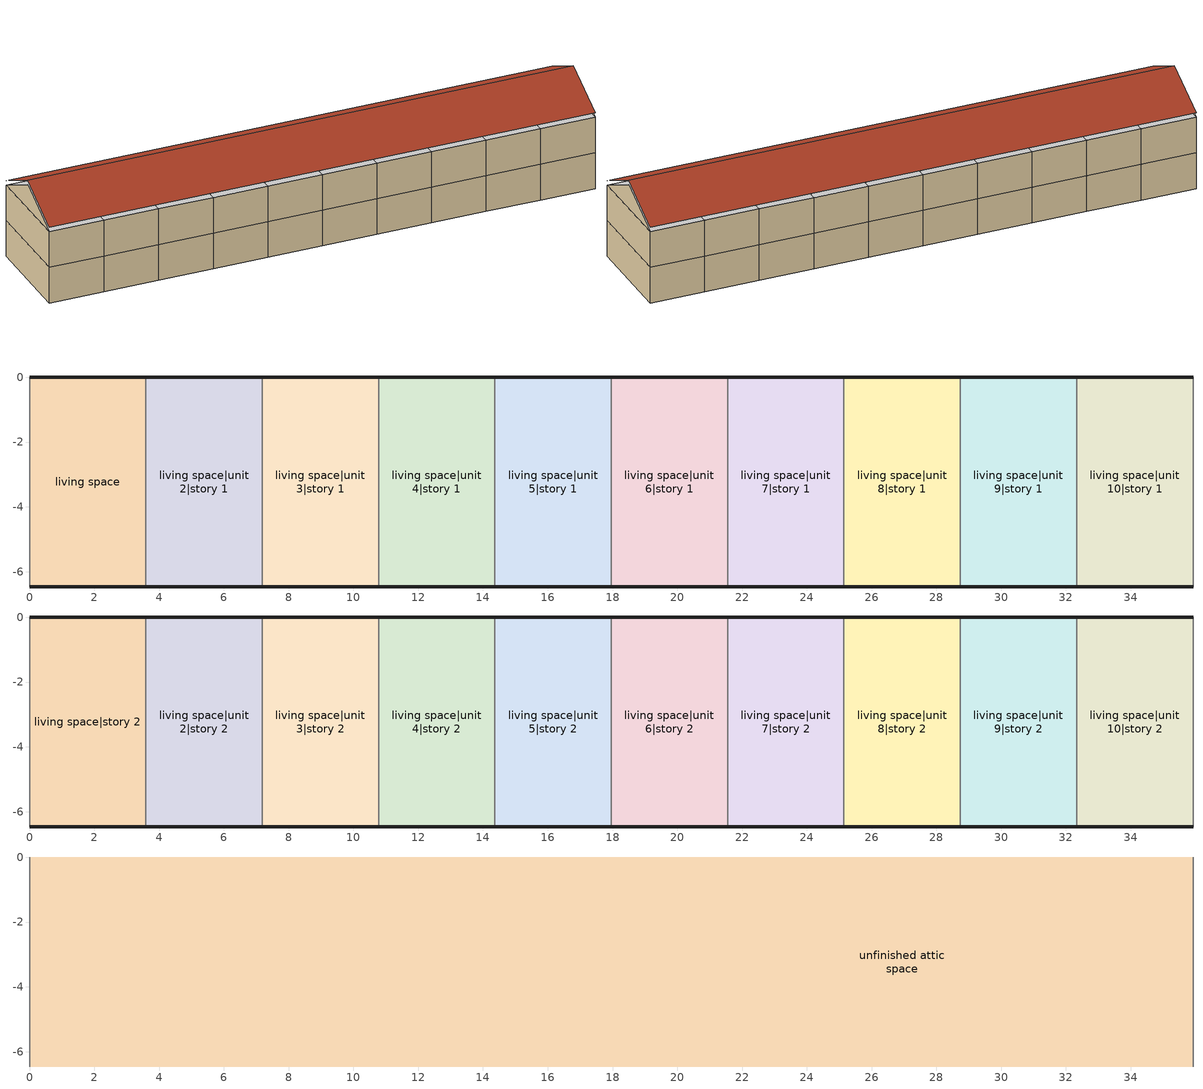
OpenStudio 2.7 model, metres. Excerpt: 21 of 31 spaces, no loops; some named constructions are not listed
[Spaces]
living space
 floor foundation: 0,-6.47 0,0 3.59,0 3.59,-6.47 z0
 wall outside: 3.59,0 0,0 / 0,-6.47 3.59,-6.47 z0:2.44
 wall adiabatic (Adiabatic): 0,0 0,-6.47 z0:2.44
 wall to living space|unit 2|story 1: 3.59,-6.47 3.59,0 z0:2.44
living space|unit 2|story 1
 floor foundation: 3.59,-6.47 3.59,0 7.18,0 7.18,-6.47 z0
 wall outside: 7.18,0 3.59,0 / 3.59,-6.47 7.18,-6.47 z0:2.44
 wall to living space|unit 3|story 1: 7.18,-6.47 7.18,0 z0:2.44
living space|unit 3|story 1
 floor foundation: 7.18,-6.47 7.18,0 10.78,0 10.78,-6.47 z0
 wall outside: 10.78,0 7.18,0 / 7.18,-6.47 10.78,-6.47 z0:2.44
 wall to living space|unit 4|story 1: 10.78,-6.47 10.78,0 z0:2.44
living space|unit 4|story 1
 floor foundation: 10.78,-6.47 10.78,0 14.37,0 14.37,-6.47 z0
 wall outside: 14.37,0 10.78,0 / 10.78,-6.47 14.37,-6.47 z0:2.44
 wall to living space|unit 5|story 1: 14.37,-6.47 14.37,0 z0:2.44
living space|unit 5|story 1
 floor foundation: 14.37,-6.47 14.37,0 17.96,0 17.96,-6.47 z0
 wall outside: 17.96,0 14.37,0 / 14.37,-6.47 17.96,-6.47 z0:2.44
 wall to living space|unit 6|story 1: 17.96,-6.47 17.96,0 z0:2.44
living space|unit 6|story 1
 floor foundation: 17.96,-6.47 17.96,0 21.55,0 21.55,-6.47 z0
 wall outside: 21.55,0 17.96,0 / 17.96,-6.47 21.55,-6.47 z0:2.44
 wall to living space|unit 7|story 1: 21.55,-6.47 21.55,0 z0:2.44
living space|unit 7|story 1
 floor foundation: 21.55,-6.47 21.55,0 25.14,0 25.14,-6.47 z0
 wall outside: 25.14,0 21.55,0 / 21.55,-6.47 25.14,-6.47 z0:2.44
 wall to living space|unit 8|story 1: 25.14,-6.47 25.14,0 z0:2.44
living space|unit 8|story 1
 floor foundation: 25.14,-6.47 25.14,0 28.74,0 28.74,-6.47 z0
 wall outside: 28.74,0 25.14,0 / 25.14,-6.47 28.74,-6.47 z0:2.44
 wall to living space|unit 9|story 1: 28.74,-6.47 28.74,0 z0:2.44
living space|unit 9|story 1
 floor foundation: 28.74,-6.47 28.74,0 32.33,0 32.33,-6.47 z0
 wall outside: 32.33,0 28.74,0 / 28.74,-6.47 32.33,-6.47 z0:2.44
 wall to living space|unit 10|story 1: 32.33,-6.47 32.33,0 z0:2.44
living space|unit 10|story 1
 floor foundation: 32.33,-6.47 32.33,0 35.92,0 35.92,-6.47 z0
 wall outside: 35.92,0 32.33,0 / 32.33,-6.47 35.92,-6.47 z0:2.44
 wall adiabatic (Adiabatic): 35.92,-6.47 35.92,0 z0:2.44
living space|story 2
 floor to living space: 0,-6.47 0,0 3.59,0 3.59,-6.47 z2.44
 wall outside: 3.59,0 0,0 / 0,-6.47 3.59,-6.47 z2.44:4.88
 wall to living space|unit 2|story 2: 3.59,-6.47 3.59,0 z2.44:4.88
 wall adiabatic (Adiabatic): 0,0 0,-6.47 z2.44:4.88
living space|unit 2|story 2
 floor to living space|unit 2|story 1: 3.59,-6.47 3.59,0 7.18,0 7.18,-6.47 z2.44
 wall outside: 3.59,-6.47 7.18,-6.47 / 7.18,0 3.59,0 z2.44:4.88
 wall to living space|unit 3|story 2: 7.18,-6.47 7.18,0 z2.44:4.88
living space|unit 3|story 2
 floor to living space|unit 3|story 1: 7.18,-6.47 7.18,0 10.78,0 10.78,-6.47 z2.44
 wall outside: 7.18,-6.47 10.78,-6.47 / 10.78,0 7.18,0 z2.44:4.88
 wall to living space|unit 4|story 2: 10.78,-6.47 10.78,0 z2.44:4.88
living space|unit 4|story 2
 floor to living space|unit 4|story 1: 10.78,-6.47 10.78,0 14.37,0 14.37,-6.47 z2.44
 wall outside: 10.78,-6.47 14.37,-6.47 / 14.37,0 10.78,0 z2.44:4.88
 wall to living space|unit 5|story 2: 14.37,-6.47 14.37,0 z2.44:4.88
living space|unit 5|story 2
 floor to living space|unit 5|story 1: 14.37,-6.47 14.37,0 17.96,0 17.96,-6.47 z2.44
 wall outside: 14.37,-6.47 17.96,-6.47 / 17.96,0 14.37,0 z2.44:4.88
 wall to living space|unit 6|story 2: 17.96,-6.47 17.96,0 z2.44:4.88
living space|unit 6|story 2
 floor to living space|unit 6|story 1: 17.96,-6.47 17.96,0 21.55,0 21.55,-6.47 z2.44
 wall outside: 17.96,-6.47 21.55,-6.47 / 21.55,0 17.96,0 z2.44:4.88
 wall to living space|unit 7|story 2: 21.55,-6.47 21.55,0 z2.44:4.88
living space|unit 7|story 2
 floor to living space|unit 7|story 1: 21.55,-6.47 21.55,0 25.14,0 25.14,-6.47 z2.44
 wall outside: 21.55,-6.47 25.14,-6.47 / 25.14,0 21.55,0 z2.44:4.88
 wall to living space|unit 8|story 2: 25.14,-6.47 25.14,0 z2.44:4.88
living space|unit 8|story 2
 floor to living space|unit 8|story 1: 25.14,-6.47 25.14,0 28.74,0 28.74,-6.47 z2.44
 wall outside: 25.14,-6.47 28.74,-6.47 / 28.74,0 25.14,0 z2.44:4.88
 wall to living space|unit 9|story 2: 28.74,-6.47 28.74,0 z2.44:4.88
living space|unit 9|story 2
 floor to living space|unit 9|story 1: 28.74,-6.47 28.74,0 32.33,0 32.33,-6.47 z2.44
 wall outside: 28.74,-6.47 32.33,-6.47 / 32.33,0 28.74,0 z2.44:4.88
 wall to living space|unit 10|story 2: 32.33,-6.47 32.33,0 z2.44:4.88
living space|unit 10|story 2
 floor to living space|unit 10|story 1: 32.33,-6.47 32.33,0 35.92,0 35.92,-6.47 z2.44
 wall outside: 32.33,-6.47 35.92,-6.47 / 35.92,0 32.33,0 z2.44:4.88
 wall adiabatic (Adiabatic): 35.92,-6.47 35.92,0 z2.44:4.88
unfinished attic space
 floor to living space|unit 10|story 2: 35.92,0 35.92,-6.47 32.33,-6.47 32.33,0 z4.88
 floor to living space|story 2: 3.59,0 3.59,-6.47 0,-6.47 0,0 z4.88
 floor to living space|unit 3|story 2: 10.78,0 10.78,-6.47 7.18,-6.47 7.18,0 z4.88
 floor to living space|unit 4|story 2: 14.37,0 14.37,-6.47 10.78,-6.47 10.78,0 z4.88
 floor to living space|unit 2|story 2: 7.18,0 7.18,-6.47 3.59,-6.47 3.59,0 z4.88
 floor to living space|unit 5|story 2: 17.96,0 17.96,-6.47 14.37,-6.47 14.37,0 z4.88
 floor to living space|unit 6|story 2: 21.55,0 21.55,-6.47 17.96,-6.47 17.96,0 z4.88
 floor to living space|unit 7|story 2: 25.14,0 25.14,-6.47 21.55,-6.47 21.55,0 z4.88
 floor to living space|unit 8|story 2: 28.74,0 28.74,-6.47 25.14,-6.47 25.14,0 z4.88
 floor to living space|unit 9|story 2: 32.33,0 32.33,-6.47 28.74,-6.47 28.74,0 z4.88
 wall adiabatic (Adiabatic): 0,-3.23,6.49 0,0,4.88 0,-6.47,4.88; 35.92,-3.23,6.49 35.92,-6.47,4.88 35.92,0,4.88
 roof outside: 0,-3.23,6.8 35.92,-3.23,6.8 35.92,0,5.18 0,0,5.18; 35.92,-3.23,6.8 0,-3.23,6.8 0,-6.47,5.18 35.92,-6.47,5.18
[EnergyManagementSystem:Subroutine]
res_ds_4_lk_subrout: Set f_sup = 0.09130869130869132; Set f_ret = 0.06673326673326675; Set f_OA = 0.024575424575424568; Set oafrate = f_OA * res_ds_4_ah_vfr; Set suplkfrate = f_sup * res_ds_4_ah_vfr; Set retlkfrate = f_ret * res_ds_4_ah_vfr; Set res_ds_4_ah_to_liv = (@Abs (suplkfrate-retlkfrate-oafrate)); Set res_ds_4_liv_to_ah = 0; Set res_ds_4_lk_sup_fan_equiv = 0; Set res_ds_4_lk_ret_fan_equiv = oafrate; If res_ds_4_ah_mfr>0; Set h_SA = (@HFnTdbW res_ds_4_ah_tt res_ds_4_ah_wt); Set h_AHZone = (@HFnTdbW res_ds_4_ah_t res_ds_4_ah_w); Set h_RA = (@HFnTdbW res_ds_4_ra_t res_ds_4_ra_w); Set h_fg = (@HfgAirFnWTdb res_ds_4_ah_wt res_ds_4_ah_tt); Set SALeakageQtot = f_sup * res_ds_4_ah_mfr*(h_RA - h_SA); Set temp1 = h_fg*(res_ds_4_ra_w-res_ds_4_ah_wt); Set res_ds_4_sup_lat_lk_to_lv = f_sup*res_ds_4_ah_mfr*temp1; Set res_ds_4_sup_s_lk_to_lv = SALeakageQtot-res_ds_4_sup_lat_lk_to_lv; Set eTm = (res_ds_4_fan_rtf/(res_ds_4_ah_mfr*1006.0))*20.169; Set eTm = 0-eTm; Set temp4 = res_ds_4_ah_t; Set tsup = temp4+((res_ds_4_ah_tt-res_ds_4_ah_t)*(@Exp eTm)); Set temp5 = tsup-res_ds_4_ah_tt; Set res_ds_4_sup_d_cn_to_lv = res_ds_4_ah_mfr*1006.0*temp5; Set res_ds_4_sup_d_cn_to_ah = 0-res_ds_4_sup_d_cn_to_lv; Set eTm = (res_ds_4_fan_rtf/(res_ds_4_ah_mfr*1006.0))*18.618; Set eTm = 0-eTm; Set temp6 = res_ds_4_ah_t; Set tret = temp6+((res_ds_4_ra_t-res_ds_4_ah_t)*(@Exp eTm)); Set temp7 = tret-res_ds_4_ra_t; Set res_ds_4_ret_d_cn_to_pl = res_ds_4_ah_mfr*1006.0*temp7; Set res_ds_4_ret_d_cn_to_ah = 0-res_ds_4_ret_d_cn_to_pl; Set res_ds_4_ret_lat_lk = 0; Set temp2 = (res_ds_4_ah_t-res_ds_4_ra_t); Set res_ds_4_ret_s_lk = f_ret*res_ds_4_ah_mfr*1006.0*temp2; Set QtotLeakToAHZn = f_sup*res_ds_4_ah_mfr*(h_SA-h_AHZone); Set temp3 = (res_ds_4_ah_wt-res_ds_4_ah_w); Set res_ds_4_sup_lat_lk_to_ah = f_sup*res_ds_4_ah_mfr*h_fg*temp3; Set res_ds_4_sup_s_lk_to_ah = QtotLeakToAHZn-res_ds_4_sup_lat_lk_to_ah; Else; Set res_ds_4_sup_lat_lk_to_lv = 0; Set res_ds_4_sup_s_lk_to_lv = 0; Set res_ds_4_sup_d_cn_to_lv = 0; Set res_ds_4_sup_d_cn_to_ah = 0; Set res_ds_4_ret_d_cn_to_pl = 0; Set res_ds_4_ret_d_cn_to_ah = 0; Set res_ds_4_ret_lat_lk = 0; Set res_ds_4_ret_s_lk = 0; Set res_ds_4_sup_lat_lk_to_ah = 0; Set res_ds_4_sup_s_lk_to_ah = 0; EndIf
res_ds_9_lk_subrout: Set f_sup = 0.09130869130869132; Set f_ret = 0.06673326673326675; Set f_OA = 0.024575424575424568; Set oafrate = f_OA * res_ds_9_ah_vfr; Set suplkfrate = f_sup * res_ds_9_ah_vfr; Set retlkfrate = f_ret * res_ds_9_ah_vfr; Set res_ds_9_ah_to_liv = (@Abs (suplkfrate-retlkfrate-oafrate)); Set res_ds_9_liv_to_ah = 0; Set res_ds_9_lk_sup_fan_equiv = 0; Set res_ds_9_lk_ret_fan_equiv = oafrate; If res_ds_9_ah_mfr>0; Set h_SA = (@HFnTdbW res_ds_9_ah_tt res_ds_9_ah_wt); Set h_AHZone = (@HFnTdbW res_ds_9_ah_t res_ds_9_ah_w); Set h_RA = (@HFnTdbW res_ds_9_ra_t res_ds_9_ra_w); Set h_fg = (@HfgAirFnWTdb res_ds_9_ah_wt res_ds_9_ah_tt); Set SALeakageQtot = f_sup * res_ds_9_ah_mfr*(h_RA - h_SA); Set temp1 = h_fg*(res_ds_9_ra_w-res_ds_9_ah_wt); Set res_ds_9_sup_lat_lk_to_lv = f_sup*res_ds_9_ah_mfr*temp1; Set res_ds_9_sup_s_lk_to_lv = SALeakageQtot-res_ds_9_sup_lat_lk_to_lv; Set eTm = (res_ds_9_fan_rtf/(res_ds_9_ah_mfr*1006.0))*20.169; Set eTm = 0-eTm; Set temp4 = res_ds_9_ah_t; Set tsup = temp4+((res_ds_9_ah_tt-res_ds_9_ah_t)*(@Exp eTm)); Set temp5 = tsup-res_ds_9_ah_tt; Set res_ds_9_sup_d_cn_to_lv = res_ds_9_ah_mfr*1006.0*temp5; Set res_ds_9_sup_d_cn_to_ah = 0-res_ds_9_sup_d_cn_to_lv; Set eTm = (res_ds_9_fan_rtf/(res_ds_9_ah_mfr*1006.0))*18.618; Set eTm = 0-eTm; Set temp6 = res_ds_9_ah_t; Set tret = temp6+((res_ds_9_ra_t-res_ds_9_ah_t)*(@Exp eTm)); Set temp7 = tret-res_ds_9_ra_t; Set res_ds_9_ret_d_cn_to_pl = res_ds_9_ah_mfr*1006.0*temp7; Set res_ds_9_ret_d_cn_to_ah = 0-res_ds_9_ret_d_cn_to_pl; Set res_ds_9_ret_lat_lk = 0; Set temp2 = (res_ds_9_ah_t-res_ds_9_ra_t); Set res_ds_9_ret_s_lk = f_ret*res_ds_9_ah_mfr*1006.0*temp2; Set QtotLeakToAHZn = f_sup*res_ds_9_ah_mfr*(h_SA-h_AHZone); Set temp3 = (res_ds_9_ah_wt-res_ds_9_ah_w); Set res_ds_9_sup_lat_lk_to_ah = f_sup*res_ds_9_ah_mfr*h_fg*temp3; Set res_ds_9_sup_s_lk_to_ah = QtotLeakToAHZn-res_ds_9_sup_lat_lk_to_ah; Else; Set res_ds_9_sup_lat_lk_to_lv = 0; Set res_ds_9_sup_s_lk_to_lv = 0; Set res_ds_9_sup_d_cn_to_lv = 0; Set res_ds_9_sup_d_cn_to_ah = 0; Set res_ds_9_ret_d_cn_to_pl = 0; Set res_ds_9_ret_d_cn_to_ah = 0; Set res_ds_9_ret_lat_lk = 0; Set res_ds_9_ret_s_lk = 0; Set res_ds_9_sup_lat_lk_to_ah = 0; Set res_ds_9_sup_s_lk_to_ah = 0; EndIf
res_ds_5_lk_subrout: Set f_sup = 0.09130869130869132; Set f_ret = 0.06673326673326675; Set f_OA = 0.024575424575424568; Set oafrate = f_OA * res_ds_5_ah_vfr; Set suplkfrate = f_sup * res_ds_5_ah_vfr; Set retlkfrate = f_ret * res_ds_5_ah_vfr; Set res_ds_5_ah_to_liv = (@Abs (suplkfrate-retlkfrate-oafrate)); Set res_ds_5_liv_to_ah = 0; Set res_ds_5_lk_sup_fan_equiv = 0; Set res_ds_5_lk_ret_fan_equiv = oafrate; If res_ds_5_ah_mfr>0; Set h_SA = (@HFnTdbW res_ds_5_ah_tt res_ds_5_ah_wt); Set h_AHZone = (@HFnTdbW res_ds_5_ah_t res_ds_5_ah_w); Set h_RA = (@HFnTdbW res_ds_5_ra_t res_ds_5_ra_w); Set h_fg = (@HfgAirFnWTdb res_ds_5_ah_wt res_ds_5_ah_tt); Set SALeakageQtot = f_sup * res_ds_5_ah_mfr*(h_RA - h_SA); Set temp1 = h_fg*(res_ds_5_ra_w-res_ds_5_ah_wt); Set res_ds_5_sup_lat_lk_to_lv = f_sup*res_ds_5_ah_mfr*temp1; Set res_ds_5_sup_s_lk_to_lv = SALeakageQtot-res_ds_5_sup_lat_lk_to_lv; Set eTm = (res_ds_5_fan_rtf/(res_ds_5_ah_mfr*1006.0))*20.169; Set eTm = 0-eTm; Set temp4 = res_ds_5_ah_t; Set tsup = temp4+((res_ds_5_ah_tt-res_ds_5_ah_t)*(@Exp eTm)); Set temp5 = tsup-res_ds_5_ah_tt; Set res_ds_5_sup_d_cn_to_lv = res_ds_5_ah_mfr*1006.0*temp5; Set res_ds_5_sup_d_cn_to_ah = 0-res_ds_5_sup_d_cn_to_lv; Set eTm = (res_ds_5_fan_rtf/(res_ds_5_ah_mfr*1006.0))*18.618; Set eTm = 0-eTm; Set temp6 = res_ds_5_ah_t; Set tret = temp6+((res_ds_5_ra_t-res_ds_5_ah_t)*(@Exp eTm)); Set temp7 = tret-res_ds_5_ra_t; Set res_ds_5_ret_d_cn_to_pl = res_ds_5_ah_mfr*1006.0*temp7; Set res_ds_5_ret_d_cn_to_ah = 0-res_ds_5_ret_d_cn_to_pl; Set res_ds_5_ret_lat_lk = 0; Set temp2 = (res_ds_5_ah_t-res_ds_5_ra_t); Set res_ds_5_ret_s_lk = f_ret*res_ds_5_ah_mfr*1006.0*temp2; Set QtotLeakToAHZn = f_sup*res_ds_5_ah_mfr*(h_SA-h_AHZone); Set temp3 = (res_ds_5_ah_wt-res_ds_5_ah_w); Set res_ds_5_sup_lat_lk_to_ah = f_sup*res_ds_5_ah_mfr*h_fg*temp3; Set res_ds_5_sup_s_lk_to_ah = QtotLeakToAHZn-res_ds_5_sup_lat_lk_to_ah; Else; Set res_ds_5_sup_lat_lk_to_lv = 0; Set res_ds_5_sup_s_lk_to_lv = 0; Set res_ds_5_sup_d_cn_to_lv = 0; Set res_ds_5_sup_d_cn_to_ah = 0; Set res_ds_5_ret_d_cn_to_pl = 0; Set res_ds_5_ret_d_cn_to_ah = 0; Set res_ds_5_ret_lat_lk = 0; Set res_ds_5_ret_s_lk = 0; Set res_ds_5_sup_lat_lk_to_ah = 0; Set res_ds_5_sup_s_lk_to_ah = 0; EndIf
res_ds_8_lk_subrout: Set f_sup = 0.09130869130869132; Set f_ret = 0.06673326673326675; Set f_OA = 0.024575424575424568; Set oafrate = f_OA * res_ds_8_ah_vfr; Set suplkfrate = f_sup * res_ds_8_ah_vfr; Set retlkfrate = f_ret * res_ds_8_ah_vfr; Set res_ds_8_ah_to_liv = (@Abs (suplkfrate-retlkfrate-oafrate)); Set res_ds_8_liv_to_ah = 0; Set res_ds_8_lk_sup_fan_equiv = 0; Set res_ds_8_lk_ret_fan_equiv = oafrate; If res_ds_8_ah_mfr>0; Set h_SA = (@HFnTdbW res_ds_8_ah_tt res_ds_8_ah_wt); Set h_AHZone = (@HFnTdbW res_ds_8_ah_t res_ds_8_ah_w); Set h_RA = (@HFnTdbW res_ds_8_ra_t res_ds_8_ra_w); Set h_fg = (@HfgAirFnWTdb res_ds_8_ah_wt res_ds_8_ah_tt); Set SALeakageQtot = f_sup * res_ds_8_ah_mfr*(h_RA - h_SA); Set temp1 = h_fg*(res_ds_8_ra_w-res_ds_8_ah_wt); Set res_ds_8_sup_lat_lk_to_lv = f_sup*res_ds_8_ah_mfr*temp1; Set res_ds_8_sup_s_lk_to_lv = SALeakageQtot-res_ds_8_sup_lat_lk_to_lv; Set eTm = (res_ds_8_fan_rtf/(res_ds_8_ah_mfr*1006.0))*20.169; Set eTm = 0-eTm; Set temp4 = res_ds_8_ah_t; Set tsup = temp4+((res_ds_8_ah_tt-res_ds_8_ah_t)*(@Exp eTm)); Set temp5 = tsup-res_ds_8_ah_tt; Set res_ds_8_sup_d_cn_to_lv = res_ds_8_ah_mfr*1006.0*temp5; Set res_ds_8_sup_d_cn_to_ah = 0-res_ds_8_sup_d_cn_to_lv; Set eTm = (res_ds_8_fan_rtf/(res_ds_8_ah_mfr*1006.0))*18.618; Set eTm = 0-eTm; Set temp6 = res_ds_8_ah_t; Set tret = temp6+((res_ds_8_ra_t-res_ds_8_ah_t)*(@Exp eTm)); Set temp7 = tret-res_ds_8_ra_t; Set res_ds_8_ret_d_cn_to_pl = res_ds_8_ah_mfr*1006.0*temp7; Set res_ds_8_ret_d_cn_to_ah = 0-res_ds_8_ret_d_cn_to_pl; Set res_ds_8_ret_lat_lk = 0; Set temp2 = (res_ds_8_ah_t-res_ds_8_ra_t); Set res_ds_8_ret_s_lk = f_ret*res_ds_8_ah_mfr*1006.0*temp2; Set QtotLeakToAHZn = f_sup*res_ds_8_ah_mfr*(h_SA-h_AHZone); Set temp3 = (res_ds_8_ah_wt-res_ds_8_ah_w); Set res_ds_8_sup_lat_lk_to_ah = f_sup*res_ds_8_ah_mfr*h_fg*temp3; Set res_ds_8_sup_s_lk_to_ah = QtotLeakToAHZn-res_ds_8_sup_lat_lk_to_ah; Else; Set res_ds_8_sup_lat_lk_to_lv = 0; Set res_ds_8_sup_s_lk_to_lv = 0; Set res_ds_8_sup_d_cn_to_lv = 0; Set res_ds_8_sup_d_cn_to_ah = 0; Set res_ds_8_ret_d_cn_to_pl = 0; Set res_ds_8_ret_d_cn_to_ah = 0; Set res_ds_8_ret_lat_lk = 0; Set res_ds_8_ret_s_lk = 0; Set res_ds_8_sup_lat_lk_to_ah = 0; Set res_ds_8_sup_s_lk_to_ah = 0; EndIf
res_ds_10_lk_subrout: Set f_sup = 0.09130869130869132; Set f_ret = 0.06673326673326675; Set f_OA = 0.024575424575424568; Set oafrate = f_OA * res_ds_10_ah_vfr; Set suplkfrate = f_sup * res_ds_10_ah_vfr; Set retlkfrate = f_ret * res_ds_10_ah_vfr; Set res_ds_10_ah_to_liv = (@Abs (suplkfrate-retlkfrate-oafrate)); Set res_ds_10_liv_to_ah = 0; Set res_ds_10_lk_sup_fan_equiv = 0; Set res_ds_10_lk_ret_fan_equiv = oafrate; If res_ds_10_ah_mfr>0; Set h_SA = (@HFnTdbW res_ds_10_ah_tt res_ds_10_ah_wt); Set h_AHZone = (@HFnTdbW res_ds_10_ah_t res_ds_10_ah_w); Set h_RA = (@HFnTdbW res_ds_10_ra_t res_ds_10_ra_w); Set h_fg = (@HfgAirFnWTdb res_ds_10_ah_wt res_ds_10_ah_tt); Set SALeakageQtot = f_sup * res_ds_10_ah_mfr*(h_RA - h_SA); Set temp1 = h_fg*(res_ds_10_ra_w-res_ds_10_ah_wt); Set res_ds_10_sup_lat_lk_to_lv = f_sup*res_ds_10_ah_mfr*temp1; Set res_ds_10_sup_s_lk_to_lv = SALeakageQtot-res_ds_10_sup_lat_lk_to_lv; Set eTm = (res_ds_10_fan_rtf/(res_ds_10_ah_mfr*1006.0))*20.169; Set eTm = 0-eTm; Set temp4 = res_ds_10_ah_t; Set tsup = temp4+((res_ds_10_ah_tt-res_ds_10_ah_t)*(@Exp eTm)); Set temp5 = tsup-res_ds_10_ah_tt; Set res_ds_10_sup_d_cn_to_lv = res_ds_10_ah_mfr*1006.0*temp5; Set res_ds_10_sup_d_cn_to_ah = 0-res_ds_10_sup_d_cn_to_lv; Set eTm = (res_ds_10_fan_rtf/(res_ds_10_ah_mfr*1006.0))*18.618; Set eTm = 0-eTm; Set temp6 = res_ds_10_ah_t; Set tret = temp6+((res_ds_10_ra_t-res_ds_10_ah_t)*(@Exp eTm)); Set temp7 = tret-res_ds_10_ra_t; Set res_ds_10_ret_d_cn_to_pl = res_ds_10_ah_mfr*1006.0*temp7; Set res_ds_10_ret_d_cn_to_ah = 0-res_ds_10_ret_d_cn_to_pl; Set res_ds_10_ret_lat_lk = 0; Set temp2 = (res_ds_10_ah_t-res_ds_10_ra_t); Set res_ds_10_ret_s_lk = f_ret*res_ds_10_ah_mfr*1006.0*temp2; Set QtotLeakToAHZn = f_sup*res_ds_10_ah_mfr*(h_SA-h_AHZone); Set temp3 = (res_ds_10_ah_wt-res_ds_10_ah_w); Set res_ds_10_sup_lat_lk_to_ah = f_sup*res_ds_10_ah_mfr*h_fg*temp3; Set res_ds_10_sup_s_lk_to_ah = QtotLeakToAHZn-res_ds_10_sup_lat_lk_to_ah; Else; Set res_ds_10_sup_lat_lk_to_lv = 0; Set res_ds_10_sup_s_lk_to_lv = 0; Set res_ds_10_sup_d_cn_to_lv = 0; Set res_ds_10_sup_d_cn_to_ah = 0; Set res_ds_10_ret_d_cn_to_pl = 0; Set res_ds_10_ret_d_cn_to_ah = 0; Set res_ds_10_ret_lat_lk = 0; Set res_ds_10_ret_s_lk = 0; Set res_ds_10_sup_lat_lk_to_ah = 0; Set res_ds_10_sup_s_lk_to_ah = 0; EndIf
[EnergyManagementSystem:ProgramCallingManager]
res af_3 program calling manager: BeginTimestepBeforePredictor; res_infil_3_program; res_nv_3_program
res ds_3 program calling manager: EndOfSystemTimestepAfterHVACReporting; res_ds_3_program
res af_4 program calling manager: BeginTimestepBeforePredictor; res_infil_4_program; res_nv_4_program
res ds_4 program calling manager: EndOfSystemTimestepAfterHVACReporting; res_ds_4_program
res af_9 program calling manager: BeginTimestepBeforePredictor; res_infil_9_program; res_nv_9_program
res ds_9 program calling manager: EndOfSystemTimestepAfterHVACReporting; res_ds_9_program
res af_5 program calling manager: BeginTimestepBeforePredictor; res_infil_5_program; res_nv_5_program
res ds_5 program calling manager: EndOfSystemTimestepAfterHVACReporting; res_ds_5_program
res af_8 program calling manager: BeginTimestepBeforePredictor; res_infil_8_program; res_nv_8_program
res ds_8 program calling manager: EndOfSystemTimestepAfterHVACReporting; res_ds_8_program
res af_10 program calling manager: BeginTimestepBeforePredictor; res_infil_10_program; res_nv_10_program
res ds_10 program calling manager: EndOfSystemTimestepAfterHVACReporting; res_ds_10_program
[Schedule:Ruleset]
Name | Default Day Schedule | Summer Design Day Schedule | Winter Design Day Schedule
res nv_7 temp schedule | Schedule Day 2
res nv_7 avail schedule | Schedule Day 5
res mv_7 range exhaust schedule | Schedule Day 10 | res mv_7 range exhaust schedule summer design | res mv_7 range exhaust schedule winter design
res mv_7 bath exhaust schedule | Schedule Day 11 | res mv_7 bath exhaust schedule summer design | res mv_7 bath exhaust schedule winter design
res nv_6 temp schedule | Schedule Day 12
res nv_6 avail schedule | Schedule Day 13
res mv_6 range exhaust schedule | Schedule Day 16 | res mv_6 range exhaust schedule summer design | res mv_6 range exhaust schedule winter design
res mv_6 bath exhaust schedule | Schedule Day 17 | res mv_6 bath exhaust schedule summer design | res mv_6 bath exhaust schedule winter design
res nv_1 temp schedule | Schedule Day 18
res nv_1 avail schedule | Schedule Day 19
res mv_1 range exhaust schedule | Schedule Day 22 | res mv_1 range exhaust schedule summer design | res mv_1 range exhaust schedule winter design
res mv_1 bath exhaust schedule | Schedule Day 24 | res mv_1 bath exhaust schedule summer design | res mv_1 bath exhaust schedule winter design
res nv_2 temp schedule | Schedule Day 25
res nv_2 avail schedule | Schedule Day 26
res mv_2 range exhaust schedule | Schedule Day 29 | res mv_2 range exhaust schedule summer design | res mv_2 range exhaust schedule winter design
res mv_2 bath exhaust schedule | Schedule Day 30 | res mv_2 bath exhaust schedule summer design | res mv_2 bath exhaust schedule winter design
res nv_3 temp schedule | Schedule Day 31
res nv_3 avail schedule | Schedule Day 32
res mv_3 range exhaust schedule | Schedule Day 35 | res mv_3 range exhaust schedule summer design | res mv_3 range exhaust schedule winter design
res mv_3 bath exhaust schedule | Schedule Day 36 | res mv_3 bath exhaust schedule summer design | res mv_3 bath exhaust schedule winter design
res nv_4 temp schedule | Schedule Day 37
res nv_4 avail schedule | Schedule Day 38
res mv_4 range exhaust schedule | Schedule Day 41 | res mv_4 range exhaust schedule summer design | res mv_4 range exhaust schedule winter design
res mv_4 bath exhaust schedule | Schedule Day 42 | res mv_4 bath exhaust schedule summer design | res mv_4 bath exhaust schedule winter design
res nv_9 temp schedule | Schedule Day 43
res nv_9 avail schedule | Schedule Day 44
res mv_9 range exhaust schedule | Schedule Day 47 | res mv_9 range exhaust schedule summer design | res mv_9 range exhaust schedule winter design
res mv_9 bath exhaust schedule | Schedule Day 48 | res mv_9 bath exhaust schedule summer design | res mv_9 bath exhaust schedule winter design
res nv_5 temp schedule | Schedule Day 49
res nv_5 avail schedule | Schedule Day 50
res mv_5 range exhaust schedule | Schedule Day 53 | res mv_5 range exhaust schedule summer design | res mv_5 range exhaust schedule winter design
res mv_5 bath exhaust schedule | Schedule Day 54 | res mv_5 bath exhaust schedule summer design | res mv_5 bath exhaust schedule winter design
res nv_8 temp schedule | Schedule Day 55
res nv_8 avail schedule | Schedule Day 56
res mv_8 range exhaust schedule | Schedule Day 59 | res mv_8 range exhaust schedule summer design | res mv_8 range exhaust schedule winter design
res mv_8 bath exhaust schedule | Schedule Day 60 | res mv_8 bath exhaust schedule summer design | res mv_8 bath exhaust schedule winter design
res nv_10 temp schedule | Schedule Day 61
res nv_10 avail schedule | Schedule Day 62
res mv_10 range exhaust schedule | Schedule Day 65 | res mv_10 range exhaust schedule summer design | res mv_10 range exhaust schedule winter design
res mv_10 bath exhaust schedule | Schedule Day 66 | res mv_10 bath exhaust schedule summer design | res mv_10 bath exhaust schedule winter design
[Schedule:Day]
Schedule Day 2; Schedule Day 5; Schedule Day 10; res mv_7 range exhaust schedule winter design; Schedule Day 11; res mv_7 bath exhaust schedule winter design; Schedule Day 12; Schedule Day 13; Schedule Day 16; res mv_6 range exhaust schedule winter design; Schedule Day 17; res mv_6 bath exhaust schedule winter design; Schedule Day 18; Schedule Day 19; Schedule Day 22; res mv_1 range exhaust schedule winter design; Schedule Day 24; res mv_1 bath exhaust schedule winter design; Schedule Day 25; Schedule Day 26; Schedule Day 29; res mv_2 range exhaust schedule winter design; Schedule Day 30; res mv_2 bath exhaust schedule winter design; Schedule Day 31; Schedule Day 32; Schedule Day 35; res mv_3 range exhaust schedule winter design; Schedule Day 36; res mv_3 bath exhaust schedule winter design; Schedule Day 37; Schedule Day 38; Schedule Day 41; res mv_4 range exhaust schedule winter design; Schedule Day 42; res mv_4 bath exhaust schedule winter design; Schedule Day 43; Schedule Day 44; Schedule Day 47; res mv_9 range exhaust schedule winter design; Schedule Day 48; res mv_9 bath exhaust schedule winter design; Schedule Day 49; Schedule Day 50; Schedule Day 53; res mv_5 range exhaust schedule winter design; Schedule Day 54; res mv_5 bath exhaust schedule winter design; Schedule Day 55; Schedule Day 56; Schedule Day 59; res mv_8 range exhaust schedule winter design; Schedule Day 60; res mv_8 bath exhaust schedule winter design; Schedule Day 61; Schedule Day 62; Schedule Day 65; res mv_10 range exhaust schedule winter design; Schedule Day 66; res mv_10 bath exhaust schedule winter design: 24, 0, 0
res nv_7 temp schedule allday1; res nv_7 temp schedule allday2; res nv_7 temp schedule allday3; res nv_7 temp schedule allday4; res nv_7 temp schedule allday11; res nv_7 temp schedule allday12; res nv_6 temp schedule allday1; res nv_6 temp schedule allday2; res nv_6 temp schedule allday3; res nv_6 temp schedule allday4; res nv_6 temp schedule allday11; res nv_6 temp schedule allday12; res nv_1 temp schedule allday1; res nv_1 temp schedule allday2; res nv_1 temp schedule allday3; res nv_1 temp schedule allday4; res nv_1 temp schedule allday11; res nv_1 temp schedule allday12; res nv_2 temp schedule allday1; res nv_2 temp schedule allday2; res nv_2 temp schedule allday3; res nv_2 temp schedule allday4; res nv_2 temp schedule allday11; res nv_2 temp schedule allday12; res nv_3 temp schedule allday1; res nv_3 temp schedule allday2; res nv_3 temp schedule allday3; res nv_3 temp schedule allday4; res nv_3 temp schedule allday11; res nv_3 temp schedule allday12; res nv_4 temp schedule allday1; res nv_4 temp schedule allday2; res nv_4 temp schedule allday3; res nv_4 temp schedule allday4; res nv_4 temp schedule allday11; res nv_4 temp schedule allday12; res nv_9 temp schedule allday1; res nv_9 temp schedule allday2; res nv_9 temp schedule allday3; res nv_9 temp schedule allday4; res nv_9 temp schedule allday11; res nv_9 temp schedule allday12; res nv_5 temp schedule allday1; res nv_5 temp schedule allday2; res nv_5 temp schedule allday3; res nv_5 temp schedule allday4; res nv_5 temp schedule allday11; res nv_5 temp schedule allday12; res nv_8 temp schedule allday1; res nv_8 temp schedule allday2; res nv_8 temp schedule allday3; res nv_8 temp schedule allday4; res nv_8 temp schedule allday11; res nv_8 temp schedule allday12; res nv_10 temp schedule allday1; res nv_10 temp schedule allday2; res nv_10 temp schedule allday3; res nv_10 temp schedule allday4; res nv_10 temp schedule allday11; res nv_10 temp schedule allday12: 1, 0, 22.2222, 24, 0, 23.8889
res nv_7 temp schedule allday5; res nv_7 temp schedule allday6; res nv_7 temp schedule allday10; res nv_6 temp schedule allday5; res nv_6 temp schedule allday6; res nv_6 temp schedule allday10; res nv_1 temp schedule allday5; res nv_1 temp schedule allday6; res nv_1 temp schedule allday10; res nv_2 temp schedule allday5; res nv_2 temp schedule allday6; res nv_2 temp schedule allday10; res nv_3 temp schedule allday5; res nv_3 temp schedule allday6; res nv_3 temp schedule allday10; res nv_4 temp schedule allday5; res nv_4 temp schedule allday6; res nv_4 temp schedule allday10; res nv_9 temp schedule allday5; res nv_9 temp schedule allday6; res nv_9 temp schedule allday10; res nv_5 temp schedule allday5; res nv_5 temp schedule allday6; res nv_5 temp schedule allday10; res nv_8 temp schedule allday5; res nv_8 temp schedule allday6; res nv_8 temp schedule allday10; res nv_10 temp schedule allday5; res nv_10 temp schedule allday6; res nv_10 temp schedule allday10: 24, 0, 20.5556
res nv_7 temp schedule allday7; res nv_7 temp schedule allday8; res nv_7 temp schedule allday9; res nv_6 temp schedule allday7; res nv_6 temp schedule allday8; res nv_6 temp schedule allday9; res nv_1 temp schedule allday7; res nv_1 temp schedule allday8; res nv_1 temp schedule allday9; res nv_2 temp schedule allday7; res nv_2 temp schedule allday8; res nv_2 temp schedule allday9; res nv_3 temp schedule allday7; res nv_3 temp schedule allday8; res nv_3 temp schedule allday9; res nv_4 temp schedule allday7; res nv_4 temp schedule allday8; res nv_4 temp schedule allday9; res nv_9 temp schedule allday7; res nv_9 temp schedule allday8; res nv_9 temp schedule allday9; res nv_5 temp schedule allday7; res nv_5 temp schedule allday8; res nv_5 temp schedule allday9; res nv_8 temp schedule allday7; res nv_8 temp schedule allday8; res nv_8 temp schedule allday9; res nv_10 temp schedule allday7; res nv_10 temp schedule allday8; res nv_10 temp schedule allday9: 1, 0, 20.5556, 24, 0, 22.2222
res nv_7 availability schedule allday1 on; res nv_7 availability schedule allday1 on 1; res nv_7 availability schedule allday1 on 2; res nv_7 availability schedule allday1 on 3; res nv_7 availability schedule allday1 on 4; res nv_7 availability schedule allday1 on 5; res nv_7 availability schedule allday1 on 6; res nv_7 availability schedule allday1 on 7; res nv_7 availability schedule allday1 on 8; res nv_7 availability schedule allday1 on 9; res nv_7 availability schedule allday1 on 10; res nv_7 availability schedule allday1 on 11; res nv_6 availability schedule allday1 on; res nv_6 availability schedule allday1 on 1; res nv_6 availability schedule allday1 on 2; res nv_6 availability schedule allday1 on 3; res nv_6 availability schedule allday1 on 4; res nv_6 availability schedule allday1 on 5; res nv_6 availability schedule allday1 on 6; res nv_6 availability schedule allday1 on 7; res nv_6 availability schedule allday1 on 8; res nv_6 availability schedule allday1 on 9; res nv_6 availability schedule allday1 on 10; res nv_6 availability schedule allday1 on 11; res nv_1 availability schedule allday1 on; res nv_1 availability schedule allday1 on 1; res nv_1 availability schedule allday1 on 2; res nv_1 availability schedule allday1 on 3; res nv_1 availability schedule allday1 on 4; res nv_1 availability schedule allday1 on 5; res nv_1 availability schedule allday1 on 6; res nv_1 availability schedule allday1 on 7; res nv_1 availability schedule allday1 on 8; res nv_1 availability schedule allday1 on 9; res nv_1 availability schedule allday1 on 10; res nv_1 availability schedule allday1 on 11; res nv_2 availability schedule allday1 on; res nv_2 availability schedule allday1 on 1; res nv_2 availability schedule allday1 on 2; res nv_2 availability schedule allday1 on 3; res nv_2 availability schedule allday1 on 4; res nv_2 availability schedule allday1 on 5; res nv_2 availability schedule allday1 on 6; res nv_2 availability schedule allday1 on 7; res nv_2 availability schedule allday1 on 8; res nv_2 availability schedule allday1 on 9; res nv_2 availability schedule allday1 on 10; res nv_2 availability schedule allday1 on 11; res nv_3 availability schedule allday1 on; res nv_3 availability schedule allday1 on 1; res nv_3 availability schedule allday1 on 2; res nv_3 availability schedule allday1 on 3; res nv_3 availability schedule allday1 on 4; res nv_3 availability schedule allday1 on 5; res nv_3 availability schedule allday1 on 6; res nv_3 availability schedule allday1 on 7; res nv_3 availability schedule allday1 on 8; res nv_3 availability schedule allday1 on 9; res nv_3 availability schedule allday1 on 10; res nv_3 availability schedule allday1 on 11; res nv_4 availability schedule allday1 on; res nv_4 availability schedule allday1 on 1; res nv_4 availability schedule allday1 on 2; res nv_4 availability schedule allday1 on 3; res nv_4 availability schedule allday1 on 4; res nv_4 availability schedule allday1 on 5; res nv_4 availability schedule allday1 on 6; res nv_4 availability schedule allday1 on 7; res nv_4 availability schedule allday1 on 8; res nv_4 availability schedule allday1 on 9; res nv_4 availability schedule allday1 on 10; res nv_4 availability schedule allday1 on 11; res nv_9 availability schedule allday1 on; res nv_9 availability schedule allday1 on 1; res nv_9 availability schedule allday1 on 2; res nv_9 availability schedule allday1 on 3; res nv_9 availability schedule allday1 on 4; res nv_9 availability schedule allday1 on 5; res nv_9 availability schedule allday1 on 6; res nv_9 availability schedule allday1 on 7; res nv_9 availability schedule allday1 on 8; res nv_9 availability schedule allday1 on 9; res nv_9 availability schedule allday1 on 10; res nv_9 availability schedule allday1 on 11; res nv_5 availability schedule allday1 on; res nv_5 availability schedule allday1 on 1; res nv_5 availability schedule allday1 on 2; res nv_5 availability schedule allday1 on 3; res nv_5 availability schedule allday1 on 4; res nv_5 availability schedule allday1 on 5; res nv_5 availability schedule allday1 on 6; res nv_5 availability schedule allday1 on 7; res nv_5 availability schedule allday1 on 8; res nv_5 availability schedule allday1 on 9; res nv_5 availability schedule allday1 on 10; res nv_5 availability schedule allday1 on 11; res nv_8 availability schedule allday1 on; res nv_8 availability schedule allday1 on 1; res nv_8 availability schedule allday1 on 2; res nv_8 availability schedule allday1 on 3; res nv_8 availability schedule allday1 on 4; res nv_8 availability schedule allday1 on 5; res nv_8 availability schedule allday1 on 6; res nv_8 availability schedule allday1 on 7; res nv_8 availability schedule allday1 on 8; res nv_8 availability schedule allday1 on 9; res nv_8 availability schedule allday1 on 10; res nv_8 availability schedule allday1 on 11; res nv_10 availability schedule allday1 on; res nv_10 availability schedule allday1 on 1; res nv_10 availability schedule allday1 on 2; res nv_10 availability schedule allday1 on 3; res nv_10 availability schedule allday1 on 4; res nv_10 availability schedule allday1 on 5; res nv_10 availability schedule allday1 on 6; res nv_10 availability schedule allday1 on 7; res nv_10 availability schedule allday1 on 8; res nv_10 availability schedule allday1 on 9; res nv_10 availability schedule allday1 on 10; res nv_10 availability schedule allday1 on 11: 1, 0, 1, 2, 0, 1, 3, 0, 1, 4, 0, 1, 5, 0, 1, 6, 0, 1, 7, 0, 1, 8, 0, 1, 9, 0, 1, 10, 0, 1, 11, 0, 1, 12, 0, 1, 13, 0, 1, 14, 0, 1, 15, 0, 1, 16, 0, 1, 17, 0, 1, 18, 0, 1, 19, 0, 1, 20, 0, 1, 21, 0, 1, 22, 0, 1, 23, 0, 1, 24, 0, 1
res mv_7 range exhaust schedule allday1; res mv_7 range exhaust schedule allday2; res mv_7 range exhaust schedule allday3; res mv_7 range exhaust schedule allday4; res mv_7 range exhaust schedule allday5; res mv_7 range exhaust schedule allday6; res mv_7 range exhaust schedule allday7; res mv_7 range exhaust schedule allday8; res mv_7 range exhaust schedule allday9; res mv_7 range exhaust schedule allday10; res mv_7 range exhaust schedule allday11; res mv_7 range exhaust schedule allday12; res mv_6 range exhaust schedule allday1; res mv_6 range exhaust schedule allday2; res mv_6 range exhaust schedule allday3; res mv_6 range exhaust schedule allday4; res mv_6 range exhaust schedule allday5; res mv_6 range exhaust schedule allday6; res mv_6 range exhaust schedule allday7; res mv_6 range exhaust schedule allday8; res mv_6 range exhaust schedule allday9; res mv_6 range exhaust schedule allday10; res mv_6 range exhaust schedule allday11; res mv_6 range exhaust schedule allday12; res mv_1 range exhaust schedule allday1; res mv_1 range exhaust schedule allday2; res mv_1 range exhaust schedule allday3; res mv_1 range exhaust schedule allday4; res mv_1 range exhaust schedule allday5; res mv_1 range exhaust schedule allday6; res mv_1 range exhaust schedule allday7; res mv_1 range exhaust schedule allday8; res mv_1 range exhaust schedule allday9; res mv_1 range exhaust schedule allday10; res mv_1 range exhaust schedule allday11; res mv_1 range exhaust schedule allday12; res mv_2 range exhaust schedule allday1; res mv_2 range exhaust schedule allday2; res mv_2 range exhaust schedule allday3; res mv_2 range exhaust schedule allday4; res mv_2 range exhaust schedule allday5; res mv_2 range exhaust schedule allday6; res mv_2 range exhaust schedule allday7; res mv_2 range exhaust schedule allday8; res mv_2 range exhaust schedule allday9; res mv_2 range exhaust schedule allday10; res mv_2 range exhaust schedule allday11; res mv_2 range exhaust schedule allday12; res mv_3 range exhaust schedule allday1; res mv_3 range exhaust schedule allday2; res mv_3 range exhaust schedule allday3; res mv_3 range exhaust schedule allday4; res mv_3 range exhaust schedule allday5; res mv_3 range exhaust schedule allday6; res mv_3 range exhaust schedule allday7; res mv_3 range exhaust schedule allday8; res mv_3 range exhaust schedule allday9; res mv_3 range exhaust schedule allday10; res mv_3 range exhaust schedule allday11; res mv_3 range exhaust schedule allday12; res mv_4 range exhaust schedule allday1; res mv_4 range exhaust schedule allday2; res mv_4 range exhaust schedule allday3; res mv_4 range exhaust schedule allday4; res mv_4 range exhaust schedule allday5; res mv_4 range exhaust schedule allday6; res mv_4 range exhaust schedule allday7; res mv_4 range exhaust schedule allday8; res mv_4 range exhaust schedule allday9; res mv_4 range exhaust schedule allday10; res mv_4 range exhaust schedule allday11; res mv_4 range exhaust schedule allday12; res mv_9 range exhaust schedule allday1; res mv_9 range exhaust schedule allday2; res mv_9 range exhaust schedule allday3; res mv_9 range exhaust schedule allday4; res mv_9 range exhaust schedule allday5; res mv_9 range exhaust schedule allday6; res mv_9 range exhaust schedule allday7; res mv_9 range exhaust schedule allday8; res mv_9 range exhaust schedule allday9; res mv_9 range exhaust schedule allday10; res mv_9 range exhaust schedule allday11; res mv_9 range exhaust schedule allday12; res mv_5 range exhaust schedule allday1; res mv_5 range exhaust schedule allday2; res mv_5 range exhaust schedule allday3; res mv_5 range exhaust schedule allday4; res mv_5 range exhaust schedule allday5; res mv_5 range exhaust schedule allday6; res mv_5 range exhaust schedule allday7; res mv_5 range exhaust schedule allday8; res mv_5 range exhaust schedule allday9; res mv_5 range exhaust schedule allday10; res mv_5 range exhaust schedule allday11; res mv_5 range exhaust schedule allday12; res mv_8 range exhaust schedule allday1; res mv_8 range exhaust schedule allday2; res mv_8 range exhaust schedule allday3; res mv_8 range exhaust schedule allday4; res mv_8 range exhaust schedule allday5; res mv_8 range exhaust schedule allday6; res mv_8 range exhaust schedule allday7; res mv_8 range exhaust schedule allday8; res mv_8 range exhaust schedule allday9; res mv_8 range exhaust schedule allday10; res mv_8 range exhaust schedule allday11; res mv_8 range exhaust schedule allday12; res mv_10 range exhaust schedule allday1; res mv_10 range exhaust schedule allday2; res mv_10 range exhaust schedule allday3; res mv_10 range exhaust schedule allday4; res mv_10 range exhaust schedule allday5; res mv_10 range exhaust schedule allday6; res mv_10 range exhaust schedule allday7; res mv_10 range exhaust schedule allday8; res mv_10 range exhaust schedule allday9; res mv_10 range exhaust schedule allday10; res mv_10 range exhaust schedule allday11; res mv_10 range exhaust schedule allday12: 7, 0, 0, 8, 0, 1, 24, 0, 0
res mv_7 range exhaust schedule summer design; res mv_7 bath exhaust schedule summer design; res mv_6 range exhaust schedule summer design; res mv_6 bath exhaust schedule summer design; res mv_1 range exhaust schedule summer design; res mv_1 bath exhaust schedule summer design; res mv_2 range exhaust schedule summer design; res mv_2 bath exhaust schedule summer design; res mv_3 range exhaust schedule summer design; res mv_3 bath exhaust schedule summer design; res mv_4 range exhaust schedule summer design; res mv_4 bath exhaust schedule summer design; res mv_9 range exhaust schedule summer design; res mv_9 bath exhaust schedule summer design; res mv_5 range exhaust schedule summer design; res mv_5 bath exhaust schedule summer design; res mv_8 range exhaust schedule summer design; res mv_8 bath exhaust schedule summer design; res mv_10 range exhaust schedule summer design; res mv_10 bath exhaust schedule summer design: 24, 0, 1
res mv_7 bath exhaust schedule allday1; res mv_7 bath exhaust schedule allday2; res mv_7 bath exhaust schedule allday3; res mv_7 bath exhaust schedule allday4; res mv_7 bath exhaust schedule allday5; res mv_7 bath exhaust schedule allday6; res mv_7 bath exhaust schedule allday7; res mv_7 bath exhaust schedule allday8; res mv_7 bath exhaust schedule allday9; res mv_7 bath exhaust schedule allday10; res mv_7 bath exhaust schedule allday11; res mv_7 bath exhaust schedule allday12; res mv_6 bath exhaust schedule allday1; res mv_6 bath exhaust schedule allday2; res mv_6 bath exhaust schedule allday3; res mv_6 bath exhaust schedule allday4; res mv_6 bath exhaust schedule allday5; res mv_6 bath exhaust schedule allday6; res mv_6 bath exhaust schedule allday7; res mv_6 bath exhaust schedule allday8; res mv_6 bath exhaust schedule allday9; res mv_6 bath exhaust schedule allday10; res mv_6 bath exhaust schedule allday11; res mv_6 bath exhaust schedule allday12; res mv_1 bath exhaust schedule allday1; res mv_1 bath exhaust schedule allday2; res mv_1 bath exhaust schedule allday3; res mv_1 bath exhaust schedule allday4; res mv_1 bath exhaust schedule allday5; res mv_1 bath exhaust schedule allday6; res mv_1 bath exhaust schedule allday7; res mv_1 bath exhaust schedule allday8; res mv_1 bath exhaust schedule allday9; res mv_1 bath exhaust schedule allday10; res mv_1 bath exhaust schedule allday11; res mv_1 bath exhaust schedule allday12; res mv_2 bath exhaust schedule allday1; res mv_2 bath exhaust schedule allday2; res mv_2 bath exhaust schedule allday3; res mv_2 bath exhaust schedule allday4; res mv_2 bath exhaust schedule allday5; res mv_2 bath exhaust schedule allday6; res mv_2 bath exhaust schedule allday7; res mv_2 bath exhaust schedule allday8; res mv_2 bath exhaust schedule allday9; res mv_2 bath exhaust schedule allday10; res mv_2 bath exhaust schedule allday11; res mv_2 bath exhaust schedule allday12; res mv_3 bath exhaust schedule allday1; res mv_3 bath exhaust schedule allday2; res mv_3 bath exhaust schedule allday3; res mv_3 bath exhaust schedule allday4; res mv_3 bath exhaust schedule allday5; res mv_3 bath exhaust schedule allday6; res mv_3 bath exhaust schedule allday7; res mv_3 bath exhaust schedule allday8; res mv_3 bath exhaust schedule allday9; res mv_3 bath exhaust schedule allday10; res mv_3 bath exhaust schedule allday11; res mv_3 bath exhaust schedule allday12; res mv_4 bath exhaust schedule allday1; res mv_4 bath exhaust schedule allday2; res mv_4 bath exhaust schedule allday3; res mv_4 bath exhaust schedule allday4; res mv_4 bath exhaust schedule allday5; res mv_4 bath exhaust schedule allday6; res mv_4 bath exhaust schedule allday7; res mv_4 bath exhaust schedule allday8; res mv_4 bath exhaust schedule allday9; res mv_4 bath exhaust schedule allday10; res mv_4 bath exhaust schedule allday11; res mv_4 bath exhaust schedule allday12; res mv_9 bath exhaust schedule allday1; res mv_9 bath exhaust schedule allday2; res mv_9 bath exhaust schedule allday3; res mv_9 bath exhaust schedule allday4; res mv_9 bath exhaust schedule allday5; res mv_9 bath exhaust schedule allday6; res mv_9 bath exhaust schedule allday7; res mv_9 bath exhaust schedule allday8; res mv_9 bath exhaust schedule allday9; res mv_9 bath exhaust schedule allday10; res mv_9 bath exhaust schedule allday11; res mv_9 bath exhaust schedule allday12; res mv_5 bath exhaust schedule allday1; res mv_5 bath exhaust schedule allday2; res mv_5 bath exhaust schedule allday3; res mv_5 bath exhaust schedule allday4; res mv_5 bath exhaust schedule allday5; res mv_5 bath exhaust schedule allday6; res mv_5 bath exhaust schedule allday7; res mv_5 bath exhaust schedule allday8; res mv_5 bath exhaust schedule allday9; res mv_5 bath exhaust schedule allday10; res mv_5 bath exhaust schedule allday11; res mv_5 bath exhaust schedule allday12; res mv_8 bath exhaust schedule allday1; res mv_8 bath exhaust schedule allday2; res mv_8 bath exhaust schedule allday3; res mv_8 bath exhaust schedule allday4; res mv_8 bath exhaust schedule allday5; res mv_8 bath exhaust schedule allday6; res mv_8 bath exhaust schedule allday7; res mv_8 bath exhaust schedule allday8; res mv_8 bath exhaust schedule allday9; res mv_8 bath exhaust schedule allday10; res mv_8 bath exhaust schedule allday11; res mv_8 bath exhaust schedule allday12; res mv_10 bath exhaust schedule allday1; res mv_10 bath exhaust schedule allday2; res mv_10 bath exhaust schedule allday3; res mv_10 bath exhaust schedule allday4; res mv_10 bath exhaust schedule allday5; res mv_10 bath exhaust schedule allday6; res mv_10 bath exhaust schedule allday7; res mv_10 bath exhaust schedule allday8; res mv_10 bath exhaust schedule allday9; res mv_10 bath exhaust schedule allday10; res mv_10 bath exhaust schedule allday11; res mv_10 bath exhaust schedule allday12: 23, 0, 0, 24, 0, 1
[Schedule:Rule] Apply Monday=Yes; Apply Wednesday=Yes; Apply Friday=Yes; Date Specification Type=DateRange; Start Day=1
Name | Schedule Ruleset | Rule Order | Day Schedule | Apply Sunday | Apply Tuesday | Apply Thursday | Apply Saturday | Start Month | End Month | End Day
res nv_7 temp schedule allday ruleset1 | res nv_7 temp schedule | 11 | res nv_7 temp schedule allday1 | Yes | Yes | Yes | Yes | 1 | 1 | 31
res nv_7 temp schedule allday ruleset2 | res nv_7 temp schedule | 10 | res nv_7 temp schedule allday2 | Yes | Yes | Yes | Yes | 2 | 2 | 28
res nv_7 temp schedule allday ruleset3 | res nv_7 temp schedule | 9 | res nv_7 temp schedule allday3 | Yes | Yes | Yes | Yes | 3 | 3 | 31
res nv_7 temp schedule allday ruleset4 | res nv_7 temp schedule | 8 | res nv_7 temp schedule allday4 | Yes | Yes | Yes | Yes | 4 | 4 | 30
res nv_7 temp schedule allday ruleset5 | res nv_7 temp schedule | 7 | res nv_7 temp schedule allday5 | Yes | Yes | Yes | Yes | 5 | 5 | 31
res nv_7 temp schedule allday ruleset6 | res nv_7 temp schedule | 6 | res nv_7 temp schedule allday6 | Yes | Yes | Yes | Yes | 6 | 6 | 30
res nv_7 temp schedule allday ruleset7 | res nv_7 temp schedule | 5 | res nv_7 temp schedule allday7 | Yes | Yes | Yes | Yes | 7 | 7 | 31
res nv_7 temp schedule allday ruleset8 | res nv_7 temp schedule | 4 | res nv_7 temp schedule allday8 | Yes | Yes | Yes | Yes | 8 | 8 | 31
res nv_7 temp schedule allday ruleset9 | res nv_7 temp schedule | 3 | res nv_7 temp schedule allday9 | Yes | Yes | Yes | Yes | 9 | 9 | 30
res nv_7 temp schedule allday ruleset10 | res nv_7 temp schedule | 2 | res nv_7 temp schedule allday10 | Yes | Yes | Yes | Yes | 10 | 10 | 31
res nv_7 temp schedule allday ruleset11 | res nv_7 temp schedule | 1 | res nv_7 temp schedule allday11 | Yes | Yes | Yes | Yes | 11 | 11 | 30
res nv_7 temp schedule allday ruleset12 | res nv_7 temp schedule | 0 | res nv_7 temp schedule allday12 | Yes | Yes | Yes | Yes | 12 | 12 | 31
res nv_7 availability schedule allday ruleset1 on | res nv_7 avail schedule | 11 | res nv_7 availability schedule allday1 on |  |  |  |  | 1 | 1 | 31
res nv_7 availability schedule allday ruleset2 on | res nv_7 avail schedule | 10 | res nv_7 availability schedule allday1 on 1 |  |  |  |  | 2 | 2 | 28
res nv_7 availability schedule allday ruleset3 on | res nv_7 avail schedule | 9 | res nv_7 availability schedule allday1 on 2 |  |  |  |  | 3 | 3 | 31
res nv_7 availability schedule allday ruleset4 on | res nv_7 avail schedule | 8 | res nv_7 availability schedule allday1 on 3 |  |  |  |  | 4 | 4 | 30
res nv_7 availability schedule allday ruleset5 on | res nv_7 avail schedule | 7 | res nv_7 availability schedule allday1 on 4 |  |  |  |  | 5 | 5 | 31
res nv_7 availability schedule allday ruleset6 on | res nv_7 avail schedule | 6 | res nv_7 availability schedule allday1 on 5 |  |  |  |  | 6 | 6 | 30
res nv_7 availability schedule allday ruleset7 on | res nv_7 avail schedule | 5 | res nv_7 availability schedule allday1 on 6 |  |  |  |  | 7 | 7 | 31
res nv_7 availability schedule allday ruleset8 on | res nv_7 avail schedule | 4 | res nv_7 availability schedule allday1 on 7 |  |  |  |  | 8 | 8 | 31
res nv_7 availability schedule allday ruleset9 on | res nv_7 avail schedule | 3 | res nv_7 availability schedule allday1 on 8 |  |  |  |  | 9 | 9 | 30
res nv_7 availability schedule allday ruleset10 on | res nv_7 avail schedule | 2 | res nv_7 availability schedule allday1 on 9 |  |  |  |  | 10 | 10 | 31
res nv_7 availability schedule allday ruleset11 on | res nv_7 avail schedule | 1 | res nv_7 availability schedule allday1 on 10 |  |  |  |  | 11 | 11 | 30
res nv_7 availability schedule allday ruleset12 on | res nv_7 avail schedule | 0 | res nv_7 availability schedule allday1 on 11 |  |  |  |  | 12 | 12 | 31
res mv_7 range exhaust schedule allday ruleset1 | res mv_7 range exhaust schedule | 11 | res mv_7 range exhaust schedule allday1 | Yes | Yes | Yes | Yes | 1 | 1 | 31
res mv_7 range exhaust schedule allday ruleset2 | res mv_7 range exhaust schedule | 10 | res mv_7 range exhaust schedule allday2 | Yes | Yes | Yes | Yes | 2 | 2 | 28
res mv_7 range exhaust schedule allday ruleset3 | res mv_7 range exhaust schedule | 9 | res mv_7 range exhaust schedule allday3 | Yes | Yes | Yes | Yes | 3 | 3 | 31
res mv_7 range exhaust schedule allday ruleset4 | res mv_7 range exhaust schedule | 8 | res mv_7 range exhaust schedule allday4 | Yes | Yes | Yes | Yes | 4 | 4 | 30
res mv_7 range exhaust schedule allday ruleset5 | res mv_7 range exhaust schedule | 7 | res mv_7 range exhaust schedule allday5 | Yes | Yes | Yes | Yes | 5 | 5 | 31
res mv_7 range exhaust schedule allday ruleset6 | res mv_7 range exhaust schedule | 6 | res mv_7 range exhaust schedule allday6 | Yes | Yes | Yes | Yes | 6 | 6 | 30
res mv_7 range exhaust schedule allday ruleset7 | res mv_7 range exhaust schedule | 5 | res mv_7 range exhaust schedule allday7 | Yes | Yes | Yes | Yes | 7 | 7 | 31
res mv_7 range exhaust schedule allday ruleset8 | res mv_7 range exhaust schedule | 4 | res mv_7 range exhaust schedule allday8 | Yes | Yes | Yes | Yes | 8 | 8 | 31
res mv_7 range exhaust schedule allday ruleset9 | res mv_7 range exhaust schedule | 3 | res mv_7 range exhaust schedule allday9 | Yes | Yes | Yes | Yes | 9 | 9 | 30
res mv_7 range exhaust schedule allday ruleset10 | res mv_7 range exhaust schedule | 2 | res mv_7 range exhaust schedule allday10 | Yes | Yes | Yes | Yes | 10 | 10 | 31
res mv_7 range exhaust schedule allday ruleset11 | res mv_7 range exhaust schedule | 1 | res mv_7 range exhaust schedule allday11 | Yes | Yes | Yes | Yes | 11 | 11 | 30
res mv_7 range exhaust schedule allday ruleset12 | res mv_7 range exhaust schedule | 0 | res mv_7 range exhaust schedule allday12 | Yes | Yes | Yes | Yes | 12 | 12 | 31
res mv_7 bath exhaust schedule allday ruleset1 | res mv_7 bath exhaust schedule | 11 | res mv_7 bath exhaust schedule allday1 | Yes | Yes | Yes | Yes | 1 | 1 | 31
res mv_7 bath exhaust schedule allday ruleset2 | res mv_7 bath exhaust schedule | 10 | res mv_7 bath exhaust schedule allday2 | Yes | Yes | Yes | Yes | 2 | 2 | 28
res mv_7 bath exhaust schedule allday ruleset3 | res mv_7 bath exhaust schedule | 9 | res mv_7 bath exhaust schedule allday3 | Yes | Yes | Yes | Yes | 3 | 3 | 31
res mv_7 bath exhaust schedule allday ruleset4 | res mv_7 bath exhaust schedule | 8 | res mv_7 bath exhaust schedule allday4 | Yes | Yes | Yes | Yes | 4 | 4 | 30
res mv_7 bath exhaust schedule allday ruleset5 | res mv_7 bath exhaust schedule | 7 | res mv_7 bath exhaust schedule allday5 | Yes | Yes | Yes | Yes | 5 | 5 | 31
res mv_7 bath exhaust schedule allday ruleset6 | res mv_7 bath exhaust schedule | 6 | res mv_7 bath exhaust schedule allday6 | Yes | Yes | Yes | Yes | 6 | 6 | 30
res mv_7 bath exhaust schedule allday ruleset7 | res mv_7 bath exhaust schedule | 5 | res mv_7 bath exhaust schedule allday7 | Yes | Yes | Yes | Yes | 7 | 7 | 31
res mv_7 bath exhaust schedule allday ruleset8 | res mv_7 bath exhaust schedule | 4 | res mv_7 bath exhaust schedule allday8 | Yes | Yes | Yes | Yes | 8 | 8 | 31
res mv_7 bath exhaust schedule allday ruleset9 | res mv_7 bath exhaust schedule | 3 | res mv_7 bath exhaust schedule allday9 | Yes | Yes | Yes | Yes | 9 | 9 | 30
res mv_7 bath exhaust schedule allday ruleset10 | res mv_7 bath exhaust schedule | 2 | res mv_7 bath exhaust schedule allday10 | Yes | Yes | Yes | Yes | 10 | 10 | 31
res mv_7 bath exhaust schedule allday ruleset11 | res mv_7 bath exhaust schedule | 1 | res mv_7 bath exhaust schedule allday11 | Yes | Yes | Yes | Yes | 11 | 11 | 30
res mv_7 bath exhaust schedule allday ruleset12 | res mv_7 bath exhaust schedule | 0 | res mv_7 bath exhaust schedule allday12 | Yes | Yes | Yes | Yes | 12 | 12 | 31
res nv_6 temp schedule allday ruleset1 | res nv_6 temp schedule | 11 | res nv_6 temp schedule allday1 | Yes | Yes | Yes | Yes | 1 | 1 | 31
res nv_6 temp schedule allday ruleset2 | res nv_6 temp schedule | 10 | res nv_6 temp schedule allday2 | Yes | Yes | Yes | Yes | 2 | 2 | 28
res nv_6 temp schedule allday ruleset3 | res nv_6 temp schedule | 9 | res nv_6 temp schedule allday3 | Yes | Yes | Yes | Yes | 3 | 3 | 31
res nv_6 temp schedule allday ruleset4 | res nv_6 temp schedule | 8 | res nv_6 temp schedule allday4 | Yes | Yes | Yes | Yes | 4 | 4 | 30
res nv_6 temp schedule allday ruleset5 | res nv_6 temp schedule | 7 | res nv_6 temp schedule allday5 | Yes | Yes | Yes | Yes | 5 | 5 | 31
res nv_6 temp schedule allday ruleset6 | res nv_6 temp schedule | 6 | res nv_6 temp schedule allday6 | Yes | Yes | Yes | Yes | 6 | 6 | 30
res nv_6 temp schedule allday ruleset7 | res nv_6 temp schedule | 5 | res nv_6 temp schedule allday7 | Yes | Yes | Yes | Yes | 7 | 7 | 31
res nv_6 temp schedule allday ruleset8 | res nv_6 temp schedule | 4 | res nv_6 temp schedule allday8 | Yes | Yes | Yes | Yes | 8 | 8 | 31
res nv_6 temp schedule allday ruleset9 | res nv_6 temp schedule | 3 | res nv_6 temp schedule allday9 | Yes | Yes | Yes | Yes | 9 | 9 | 30
res nv_6 temp schedule allday ruleset10 | res nv_6 temp schedule | 2 | res nv_6 temp schedule allday10 | Yes | Yes | Yes | Yes | 10 | 10 | 31
res nv_6 temp schedule allday ruleset11 | res nv_6 temp schedule | 1 | res nv_6 temp schedule allday11 | Yes | Yes | Yes | Yes | 11 | 11 | 30
res nv_6 temp schedule allday ruleset12 | res nv_6 temp schedule | 0 | res nv_6 temp schedule allday12 | Yes | Yes | Yes | Yes | 12 | 12 | 31
res nv_6 availability schedule allday ruleset1 on | res nv_6 avail schedule | 11 | res nv_6 availability schedule allday1 on |  |  |  |  | 1 | 1 | 31
res nv_6 availability schedule allday ruleset2 on | res nv_6 avail schedule | 10 | res nv_6 availability schedule allday1 on 1 |  |  |  |  | 2 | 2 | 28
res nv_6 availability schedule allday ruleset3 on | res nv_6 avail schedule | 9 | res nv_6 availability schedule allday1 on 2 |  |  |  |  | 3 | 3 | 31
res nv_6 availability schedule allday ruleset4 on | res nv_6 avail schedule | 8 | res nv_6 availability schedule allday1 on 3 |  |  |  |  | 4 | 4 | 30
res nv_6 availability schedule allday ruleset5 on | res nv_6 avail schedule | 7 | res nv_6 availability schedule allday1 on 4 |  |  |  |  | 5 | 5 | 31
res nv_6 availability schedule allday ruleset6 on | res nv_6 avail schedule | 6 | res nv_6 availability schedule allday1 on 5 |  |  |  |  | 6 | 6 | 30
res nv_6 availability schedule allday ruleset7 on | res nv_6 avail schedule | 5 | res nv_6 availability schedule allday1 on 6 |  |  |  |  | 7 | 7 | 31
res nv_6 availability schedule allday ruleset8 on | res nv_6 avail schedule | 4 | res nv_6 availability schedule allday1 on 7 |  |  |  |  | 8 | 8 | 31
res nv_6 availability schedule allday ruleset9 on | res nv_6 avail schedule | 3 | res nv_6 availability schedule allday1 on 8 |  |  |  |  | 9 | 9 | 30
res nv_6 availability schedule allday ruleset10 on | res nv_6 avail schedule | 2 | res nv_6 availability schedule allday1 on 9 |  |  |  |  | 10 | 10 | 31
res nv_6 availability schedule allday ruleset11 on | res nv_6 avail schedule | 1 | res nv_6 availability schedule allday1 on 10 |  |  |  |  | 11 | 11 | 30
